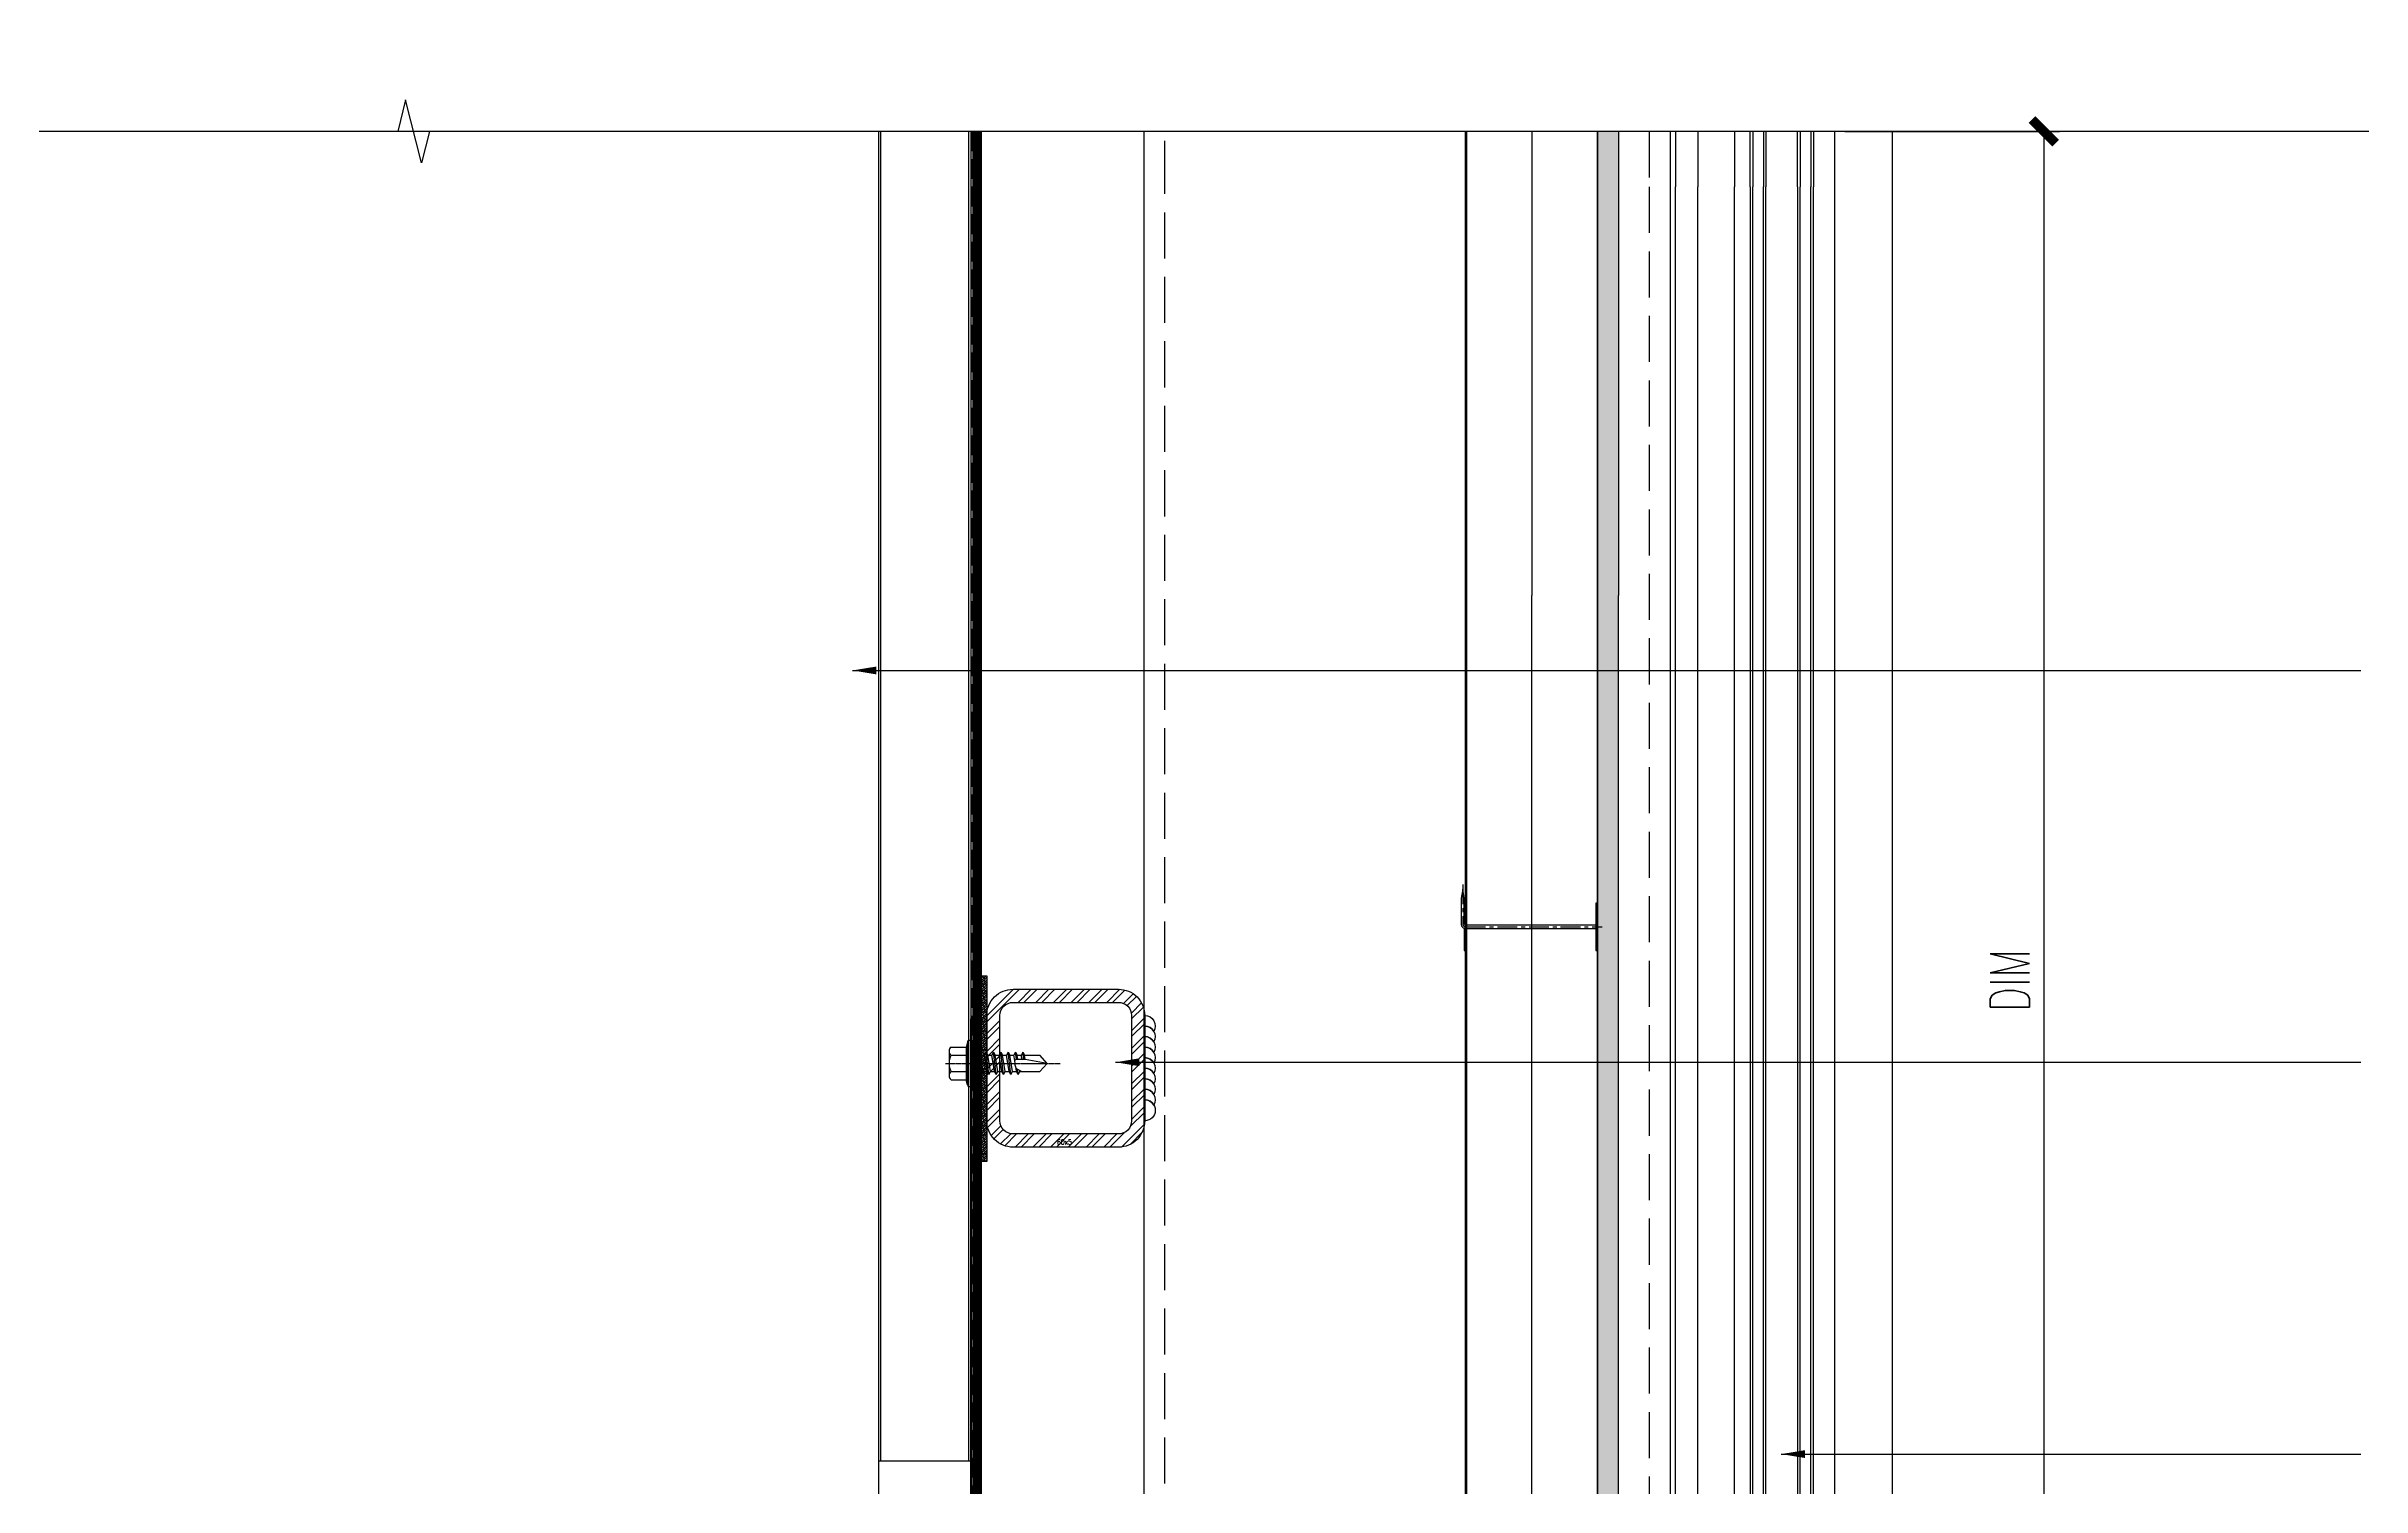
# Model space of a CAD drawing. Extents: x -160106 to 966792, y -663931 to 1550022.
# Drawn here: x -59554 to -58675, y -85006 to -84458 of the extents above; entities that cross this region are included whole.
import ezdxf
from ezdxf.enums import TextEntityAlignment as Align
from ezdxf.xclip import XClip

# ---------------------------------------------------------------- set-up
doc = ezdxf.new("R2010")
doc.units = 0
for name, pattern in [('CENTER', [2, 1.25, -0.25, 0.25, -0.25]), ('ZN-CENTER', [2, 1.25, -0.25, 0.25, -0.25]), ('ZN-DASH', [0.35, 0.25, -0.1])]:
    doc.linetypes.add(name, pattern=pattern)
for name, color, linetype in [('!ZN1-填充-8', 8, 'Continuous'), ('!ZN3-其它材质幕墙-60', 60, 'Continuous'), ('!ZN3-玻璃幕墙-4', 4, 'Continuous'), ('!ZN4-配件-11', 11, 'Continuous'), ('!ZN5-钢材投影-40', 40, 'Continuous'), ('!ZN5-钢材断面-2', 2, 'Continuous'), ('!ZN5-铝材投影-112', 112, 'Continuous'), ('!ZN6-虚线-8', 8, 'ZN-DASH'), ('11紧固件', 11, 'Continuous'), ('20剖面图$0$AS-WALL', 40, 'Continuous'), ('3符号', 173, 'Continuous'), ('AS-WALL', 40, 'Continuous'), ('BM', 8, '保温棉'), ('DIM', 173, 'Continuous'), ('Fill', 8, 'Continuous'), ('pj', 4, 'Continuous'), ('ZX', 240, 'CENTER'), ('焊缝', 8, 'Continuous'), ('紧固件', 40, 'Continuous')]:
    doc.layers.add(name, color=color, linetype=linetype)
doc.layers.add('@ZN-型材编号（非打印层）', color=8, linetype='Continuous', plot=False)
for name, color, linetype, lineweight in [('屋面板', 6, 'Continuous', 13), ('彩钢板', 6, 'Continuous', 15), ('防火岩棉', 252, 'Continuous', 13)]:
    doc.layers.add(name, color=color, linetype=linetype, lineweight=lineweight)
doc.styles.add('DHTEXT-1', font='ROMANS.shx', dxfattribs={"width": 0.7, "bigfont": 'CHINESE.shx'})
doc.linetypes.add('保温棉', pattern='A,0.006248,-6.2484,[134,ltypeshp.shx,S=6.2484,R=0,X=-6.2484,Y=0],-12.4968,[134,ltypeshp.shx,S=6.2484,R=180,X=6.2484,Y=0],-6.2484', length=24.999848)
doc.dimstyles.new('ZN6', dxfattribs={"dimscale": 6, "dimtxt": 2.5, "dimasz": 1.5, "dimexe": 1, "dimexo": 2, "dimgap": 0.9, "dimtad": 1, "dimdec": 0, "dimdsep": 46, "dimtxsty": 'DHTEXT-1', "dimblk": 'ARCHTICK', "dimcen": 2.5, "dimclrd": 173, "dimclre": 173, "dimclrt": 7, "dimazin": 2, "dimtfac": 1, "dimtdec": 1, "dimtix": 1, "dimtmove": 2, "dimatfit": 3, "dimfxl": 0, "dimtolj": 1, "dimtzin": 0, "dimarcsym": 0})

# ---------------------------------------------------------------- blocks, each defined once
blk = doc.blocks.new('*U1973')
at = {"layer": '!ZN1-填充-8'}
for p, q in [((-23, 8), (-23, 624.16)), ((-19, 8), (-19, 624.16)), ((-5, 8), (-5, 624.16)), ((-1, 8), (-1, 624.16))]:
    blk.add_line(p, q, dxfattribs=at)
at = {"layer": '!ZN3-玻璃幕墙-4'}
for points in [[(-24, 624.16), (-24, 9), (-23, 8), (-19, 8), (-18, 9), (-18, 624.16)], [(-6, 624.16), (-6, 9), (-5, 8), (-1, 8), (0, 9), (0, 624.16)]]:
    blk.add_lwpolyline(points, dxfattribs=at)
at = {"layer": '!ZN5-钢材投影-40', "ltscale": 0.3}
for p, q in [((-254.4, 624.16), (-254.4, -775)), ((-54.4, 624.16), (-54.4, -775))]:
    blk.add_line(p, q, dxfattribs=at)
at = {"layer": '!ZN5-铝材投影-112'}
for p, q in [((-52.4, 40), (-52.4, 624.16)), ((-43.9, 40), (-43.9, 624.16)), ((-30, 40), (-30, 624.16)), ((8, 624.16), (8, -775)), ((30, 624.16), (30, -775))]:
    blk.add_line(p, q, dxfattribs=at)
at = {"layer": '!ZN6-虚线-8', "color": 8, "linetype": 'ZN-DASH', "ltscale": 70}
for p, q in [((-246.4, -775), (-246.4, 624.16)), ((-62.4, 624.16), (-62.4, -775))]:
    blk.add_line(p, q, dxfattribs=at)
blk = doc.blocks.new('*U1974')
at = {"layer": '!ZN1-填充-8'}
for p, q in [((-23, -8), (-23, -575.84)), ((-19, -8), (-19, -575.84)), ((-5, -8), (-5, -575.84)), ((-1, -8), (-1, -575.84))]:
    blk.add_line(p, q, dxfattribs=at)
at = {"layer": '!ZN3-玻璃幕墙-4'}
for points in [[(-24, -575.84), (-24, -9), (-23, -8), (-19, -8), (-18, -9), (-18, -575.84)], [(-6, -575.84), (-6, -9), (-5, -8), (-1, -8), (0, -9), (0, -575.84)]]:
    blk.add_lwpolyline(points, dxfattribs=at)
at = {"layer": '!ZN5-钢材投影-40', "ltscale": 0.3}
for p, q in [((-254.4, 727.84), (-254.4, -575.84)), ((-54.4, 727.84), (-54.4, -575.84))]:
    blk.add_line(p, q, dxfattribs=at)
at = {"layer": '!ZN5-铝材投影-112'}
for p, q in [((8, 727.84), (8, -575.84)), ((30, 727.84), (30, -575.84)), ((-52.4, -40), (-52.4, -575.84)), ((-43.9, -40), (-43.9, -575.84)), ((-30, -40), (-30, -575.84))]:
    blk.add_line(p, q, dxfattribs=at)
at = {"layer": '!ZN6-虚线-8', "color": 8, "linetype": 'ZN-DASH', "ltscale": 70}
for p, q in [((-246.4, -575.84), (-246.4, 727.84)), ((-62.4, 727.84), (-62.4, -575.84))]:
    blk.add_line(p, q, dxfattribs=at)
blk = doc.blocks.new('*U3026')
at = {"layer": 'pj'}
for p, q in [((-4.4, 0.45), (-4.4, 0)), ((4.4, 0), (-4.4, 0)), ((-4.1, 0.75), (-3.1, 1)), ((4.1, 0.75), (-4.1, 0.75)), ((-3.1, 3.85), (-3.1, 1)), ((3.1, 1), (-3.1, 1)), ((2.33, 4.25), (-2.33, 4.25)), ((-2.04, 0.75), (-1.55, 1)), ((-1.55, 3.85), (-1.55, 1)), ((-1.55, 0), (-1.55, -1.59)), ((1.55, 3.85), (1.55, 1)), ((2.15, 0.75), (1.55, 1)), ((1.55, 0), (1.55, -1.09)), ((3.1, 3.85), (3.1, 1)), ((4.1, 0.75), (3.1, 1)), ((4.4, 0.45), (4.4, 0)), ((-2.11, -1.9), (2.11, -1.4)), ((-2.11, -1.9), (-1.55, -1.59)), ((-2.11, -1.9), (-1.55, -2.21)), ((-2.11, -3.3), (2.11, -2.8)), ((-2.11, -3.3), (-1.55, -2.99)), ((-2.11, -3.3), (-1.55, -3.61)), ((-2.11, -4.7), (2.11, -4.2)), ((-2.11, -4.7), (-1.55, -4.39)), ((-1.55, -1.59), (1.55, -1.09)), ((-1.55, -2.21), (1.55, -1.71)), ((-1.55, -2.21), (-1.55, -2.99)), ((-1.55, -2.99), (1.55, -2.49)), ((-1.55, -3.61), (1.55, -3.11)), ((-1.55, -3.61), (-1.55, -4.39)), ((-1.55, -4.39), (1.55, -3.89)), ((1.55, -0.31), (1.55, -1.09)), ((2.11, -1.4), (1.55, -1.09)), ((2.11, -1.4), (1.55, -1.71)), ((1.55, -1.71), (1.55, -2.49)), ((2.11, -2.8), (1.55, -2.49)), ((2.11, -2.8), (1.55, -3.11)), ((1.55, -3.11), (1.55, -3.89)), ((2.11, -4.2), (1.55, -3.89)), ((2.11, -4.2), (1.55, -4.51)), ((-2.11, -4.7), (-1.55, -5.01)), ((-2.11, -6.1), (2.11, -5.6)), ((-2.11, -6.1), (-1.55, -5.79)), ((-2.11, -6.1), (-1.55, -6.41)), ((-2.11, -7.5), (2.11, -7)), ((-2.11, -7.5), (-1.55, -7.19)), ((-2.11, -7.5), (-1.55, -7.81)), ((-2.11, -8.9), (-1.55, -8.59)), ((-2.11, -8.9), (-1.14, -8.78)), ((-1.55, -5.01), (1.55, -4.51)), ((-1.55, -5.01), (-1.55, -5.79)), ((-1.55, -5.79), (1.55, -5.29)), ((-1.55, -6.41), (1.55, -5.91)), ((-1.55, -6.41), (-1.55, -7.19)), ((-1.55, -7.19), (1.55, -6.69)), ((-1.55, -7.81), (1.55, -7.31)), ((-1.55, -7.81), (-1.55, -8.59)), ((-1.55, -8.59), (-0.99, -8.49)), ((0.56, -8.24), (1.55, -8.09)), ((0.71, -8.55), (2.11, -8.4)), ((0.71, -8.83), (1.55, -8.71)), ((1.55, -4.51), (1.55, -5.29)), ((2.11, -5.6), (1.55, -5.29)), ((2.11, -5.6), (1.55, -5.91)), ((1.55, -5.91), (1.55, -6.69)), ((2.11, -7), (1.55, -6.69)), ((2.11, -7), (1.55, -7.31)), ((1.55, -7.31), (1.55, -8.09)), ((2.11, -8.4), (1.55, -8.09)), ((2.11, -8.4), (1.55, -8.71)), ((1.55, -8.71), (1.55, -9.49)), ((-2.11, -8.9), (-1.55, -9.21)), ((-1.55, -9.21), (-1.33, -9.17)), ((-1.55, -9.21), (-1.55, -13)), ((0, -14.4), (-1.55, -13)), ((0, -14.4), (1.55, -13)), ((0.71, -9.61), (1.55, -9.49)), ((0.71, -9.95), (2.11, -9.8)), ((0.71, -10.23), (1.55, -10.11)), ((2.11, -9.8), (1.55, -9.49)), ((2.11, -9.8), (1.55, -10.11)), ((1.55, -10.11), (1.55, -13))]:
    blk.add_line(p, q, dxfattribs=at)
blk.add_lwpolyline([(0, -14.4), (0.71, -10.23), (0.71, -8.5, 0.417657), (0.41, -8.2, 0.097062), (-0.99, -8.49), (-1.55, -9.6)], format="xyb", dxfattribs=at)
for centre, radius, start, end in [((-4.1, 0.45), 0.3, 90, 180), ((-2.33, 3.3), 0.951, 35.4009, 144.5991), ((0, 1.05), 3.2, 61.0594, 118.9406), ((2.33, 3.3), 0.951, 35.4009, 144.5991), ((4.1, 0.45), 0.3, 0, 90)]:
    blk.add_arc(centre, radius, start, end, dxfattribs=at)
at = {"layer": 'ZX', "ltscale": 0.2}
blk.add_line((0, 4.94), (0, -16.83), dxfattribs=at)
blk = doc.blocks.new('20250908100738', base_point=(-59332.14, -80635.9))
at = {"layer": 'AS-WALL', "color": 1, "ltscale": 1000}
for p, q in [((-59283.16, -80565.22), (-59283.16, -80037.14)), ((-59282.36, -80565.22), (-59282.36, -80037.14)), ((-59248.96, -80565.22), (-59248.96, -80037.14)), ((-59248.16, -80565.22), (-59248.16, -80037.14)), ((-59283.16, -80565.22), (-59248.16, -80565.22))]:
    blk.add_line(p, q, dxfattribs=at)
at = {"layer": '屋面板', "color": 6, "const_width": 0.7}
blk.add_lwpolyline([(-59248.16, -80386.4), (-59248.16, -80636.4)], close=True, dxfattribs=at)
at = {"layer": '紧固件', "ltscale": 1000, "xscale": 2, "yscale": 2, "zscale": 2, "rotation": 90}
blk.add_blockref('*U3026', (-59248.01, -80414.19), dxfattribs=at)
blk = doc.blocks.new('方管钢60x5')
at = {"layer": 'Fill'}
h = blk.add_hatch(dxfattribs=at)
h.set_pattern_fill('ANSI32', color=8, scale=0.5, style=0)
h.set_pattern_definition([(45, (-2913.3746, -800.701), (-3.367596, 3.367596), []), (45, (-2911.1295, -800.701), (-3.367596, 3.367596), [])])
edge = h.paths.add_edge_path(flags=16)
edge.add_line((-20, 25), (20, 25))
edge.add_arc((20, 20), 5, 0, 90, ccw=False)
edge.add_line((25, 20), (25, -20))
edge.add_arc((20, -20), 5, 270, 360, ccw=False)
edge.add_line((20, -25), (-20, -25))
edge.add_arc((-20, -20), 5, 180, 270, ccw=False)
edge.add_line((-25, -20), (-25, 20))
edge.add_arc((-20, 20), 5, 90, 180, ccw=False)
edge = h.paths.add_edge_path()
edge.add_line((-20, 30), (20, 30))
edge.add_arc((20, 20), 10, 0, 90, ccw=False)
edge.add_line((30, 20), (30, -20))
edge.add_arc((20, -20), 10, 270, 360, ccw=False)
edge.add_line((20, -30), (-20, -30))
edge.add_arc((-20, -20), 10, 180, 270, ccw=False)
edge.add_line((-30, -20), (-30, 20))
edge.add_arc((-20, 20), 10, 90, 180, ccw=False)
for points in [[(-20, 30), (20, 30, -0.414214), (30, 20), (30, -20, -0.414214), (20, -30), (-20, -30, -0.414214), (-30, -20), (-30, 20, -0.414214)], [(-20, 25), (20, 25, -0.414214), (25, 20), (25, -20, -0.414214), (20, -25), (-20, -25, -0.414214), (-25, -20), (-25, 20, -0.414214)]]:
    blk.add_lwpolyline(points, format="xyb", close=True)
at = {"layer": '@ZN-型材编号（非打印层）', "style": 'DHTEXT-1', "width": 0.7}
blk.add_text('60x5', height=2, dxfattribs=at).set_placement((-0.51, -28.04), align=Align.MIDDLE_CENTER)
blk = doc.blocks.new('*U781')
at = {"layer": '!ZN5-钢材断面-2'}
blk.add_blockref('方管钢60x5', (0, 0), dxfattribs=at)
blk = doc.blocks.new('*U2279')
at = {"linetype": 'ByBlock', "ltscale": 15}
for points in [[(-0.5, 50.6), (-9, 50.6), (-9, 50), (-0.6, 50)], [(0.6, 50), (9, 50), (9, 50.6), (1.2, 50.6)]]:
    blk.add_lwpolyline(points, dxfattribs=at)
blk.add_lwpolyline([(0.6, 0.6), (0.6, 50, -0.414214), (1.2, 50.6), (10.94, 50.6), (14.34, 51.2), (10.94, 51.8), (1.2, 51.8, 0.414214), (-0.6, 50), (-0.6, 0.6)], format="xyb", dxfattribs=at)
at = {"color": 0, "linetype": 'ZN-CENTER', "ltscale": 6}
blk.add_lwpolyline([(16.11, 51.2), (1.2, 51.2, 0.414214), (0, 50), (0, -1.81)], format="xyb", dxfattribs=at)
at = {"linetype": 'ByBlock', "ltscale": 15}
blk.add_lwpolyline([(-9, 0.6), (-9, 0), (9, 0), (9, 0.6)], close=True, dxfattribs=at)
blk = doc.blocks.new('*U2281')
at = {"color": 0, "linetype": 'CENTER', "ltscale": 3}
blk.add_line((-4.85, 0), (14.54, 0), dxfattribs=at)
at = {"linetype": 'ByBlock', "ltscale": 10}
for p, q in [((0, 1.55), (9.9, 1.55)), ((0.99, 2.11), (1.58, -2.11)), ((2.39, 2.11), (2.98, -2.11)), ((3.79, 2.11), (4.38, -2.11)), ((5.19, 2.11), (5.78, -2.11)), ((6.59, 2.11), (7.18, -2.11)), ((7.99, 2.11), (8.58, -2.11)), ((9.39, 2.11), (9.98, -2.11)), ((9.9, 1.55), (13, 0)), ((9.9, -1.55), (0, -1.55)), ((13, 0), (9.9, -1.55))]:
    blk.add_line(p, q, dxfattribs=at)
blk.add_lwpolyline([(-3.09, 0.4, -0.151467), (-1.72, 4), (0, 4), (0, -4), (-1.72, -4, -0.151467), (-3.09, -0.4), (-2.7, -0.4), (-2.7, 0.4)], format="xyb", close=True, dxfattribs=at)
for points in [[(1.26, -1.55), (0.66, 1.55), (0.99, 2.11), (1.31, 1.55), (1.9, -1.55), (1.58, -2.11)], [(2.66, -1.55), (2.06, 1.55), (2.39, 2.11), (2.71, 1.55), (3.3, -1.55), (2.98, -2.11)], [(4.06, -1.55), (3.46, 1.55), (3.79, 2.11), (4.11, 1.55), (4.7, -1.55), (4.38, -2.11)], [(5.46, -1.55), (4.86, 1.55), (5.19, 2.11), (5.51, 1.55), (6.1, -1.55), (5.78, -2.11)], [(6.86, -1.55), (6.26, 1.55), (6.59, 2.11), (6.91, 1.55), (7.5, -1.55), (7.18, -2.11)], [(8.26, -1.55), (7.66, 1.55), (7.99, 2.11), (8.31, 1.55), (8.9, -1.55), (8.58, -2.11)], [(9.66, -1.55), (9.06, 1.55), (9.39, 2.11), (9.71, 1.55), (10.3, -1.55), (9.98, -2.11)]]:
    blk.add_lwpolyline(points, close=True, dxfattribs=at)
at = {"layer": 'Defpoints', "color": 0, "ltscale": 10, "style": 'DHTEXT-1', "width": 0.7}
blk.add_text('4.2', height=1, rotation=90, dxfattribs=at).set_placement((-0.49, -1.36), align=Align.CENTER)
blk = doc.blocks.new('*U2280')
at = {"color": 0, "linetype": 'CENTER', "ltscale": 3}
blk.add_line((-4.85, 0), (20.54, 0), dxfattribs=at)
at = {"linetype": 'ByBlock', "ltscale": 10}
for p, q in [((0, 1.55), (15.9, 1.55)), ((0.99, 2.11), (1.58, -2.11)), ((2.39, 2.11), (2.98, -2.11)), ((3.79, 2.11), (4.38, -2.11)), ((5.19, 2.11), (5.78, -2.11)), ((6.59, 2.11), (7.18, -2.11)), ((7.99, 2.11), (8.58, -2.11)), ((9.39, 2.11), (9.98, -2.11)), ((10.79, 2.11), (11.38, -2.11)), ((12.19, 2.11), (12.78, -2.11)), ((13.59, 2.11), (14.18, -2.11)), ((14.99, 2.11), (15.58, -2.11)), ((15.9, 1.55), (19, 0)), ((15.9, -1.55), (0, -1.55)), ((19, 0), (15.9, -1.55))]:
    blk.add_line(p, q, dxfattribs=at)
blk.add_lwpolyline([(-3.09, 0.4, -0.151467), (-1.72, 4), (0, 4), (0, -4), (-1.72, -4, -0.151467), (-3.09, -0.4), (-2.7, -0.4), (-2.7, 0.4)], format="xyb", close=True, dxfattribs=at)
for points in [[(1.26, -1.55), (0.66, 1.55), (0.99, 2.11), (1.31, 1.55), (1.9, -1.55), (1.58, -2.11)], [(2.66, -1.55), (2.06, 1.55), (2.39, 2.11), (2.71, 1.55), (3.3, -1.55), (2.98, -2.11)], [(4.06, -1.55), (3.46, 1.55), (3.79, 2.11), (4.11, 1.55), (4.7, -1.55), (4.38, -2.11)], [(5.46, -1.55), (4.86, 1.55), (5.19, 2.11), (5.51, 1.55), (6.1, -1.55), (5.78, -2.11)], [(6.86, -1.55), (6.26, 1.55), (6.59, 2.11), (6.91, 1.55), (7.5, -1.55), (7.18, -2.11)], [(8.26, -1.55), (7.66, 1.55), (7.99, 2.11), (8.31, 1.55), (8.9, -1.55), (8.58, -2.11)], [(9.66, -1.55), (9.06, 1.55), (9.39, 2.11), (9.71, 1.55), (10.3, -1.55), (9.98, -2.11)], [(11.06, -1.55), (10.46, 1.55), (10.79, 2.11), (11.11, 1.55), (11.7, -1.55), (11.38, -2.11)], [(12.46, -1.55), (11.86, 1.55), (12.19, 2.11), (12.51, 1.55), (13.1, -1.55), (12.78, -2.11)], [(13.86, -1.55), (13.26, 1.55), (13.59, 2.11), (13.91, 1.55), (14.5, -1.55), (14.18, -2.11)], [(15.26, -1.55), (14.66, 1.55), (14.99, 2.11), (15.31, 1.55), (15.9, -1.55), (15.58, -2.11)]]:
    blk.add_lwpolyline(points, close=True, dxfattribs=at)
at = {"layer": 'Defpoints', "color": 0, "ltscale": 10, "style": 'DHTEXT-1', "width": 0.7}
blk.add_text('4.2', height=1, rotation=90, dxfattribs=at).set_placement((-0.49, -1.36), align=Align.CENTER)
blk = doc.blocks.new('*U2282')
at = {"linetype": 'ByBlock', "ltscale": 10}
blk.add_lwpolyline([(0, -5), (1, -5), (1, 5), (0, 5)], close=True, dxfattribs=at)
blk = doc.blocks.new('*U1977')
at = {"layer": '!ZN1-填充-8', "ltscale": 10}
h = blk.add_hatch(dxfattribs=at)
h.set_pattern_fill('AR-CONC', color=8, scale=10)
h.set_pattern_definition([(50, (218.677, 0), (18.2185, -1.5939), [1.905, -20.955]), (355, (218.677, 0), (-3.5243, 19.1057), [1.524, -16.764]), (100.451, (220.195, -0.133), (14.6943, 17.5117), [1.619, -17.809]), (46.184, (218.677, 5.08), (27.108, -4.2042), [2.8575, -31.4325]), (96.636, (220.936, 4.73), (23.7404, 24.7426), [2.4285, -26.7135]), (351.184, (218.677, 5.08), (23.7405, 24.7425), [2.286, -25.146]), (21, (221.217, 3.81), (15.1615, -10.2266), [1.905, -20.955]), (326, (221.217, 3.81), (6.1802, 18.4188), [1.524, -16.764]), (71.451, (222.48, 2.958), (21.3416, 8.1923), [1.619, -17.809]), (37.5, (218.677, 0), (0.30886, 8.4555), [0, -16.5608, 0, -17.018, 0, -16.8275]), (7.5, (218.677, 0), (6.68197, 10.01806), [0, -9.7028, 0, -16.1798, 0, -6.4135]), (327.5, (213.013, 0), (13.55906, -0.57287), [0, -6.35, 0, -19.812, 0, -26.289]), (317.5, (210.473, 0), (14.8129, 2.54265), [0, -8.255, 0, -13.1572, 0, -18.669])])
edge = h.paths.add_edge_path()
edge.add_line((425.91, 8), (0, 8))
edge.add_line((0, 8), (0, 0))
edge.add_line((0, 0), (425.91, 0))
at = {"layer": '!ZN1-填充-8', "const_width": 1}
blk.add_lwpolyline([(-3, 58), (425.91, 58)], dxfattribs=at)
at = {"layer": '!ZN3-其它材质幕墙-60', "ltscale": 20}
blk.add_lwpolyline([(425.91, 8), (0, 8), (0, 0), (425.91, 0)], dxfattribs=at)
at = {"layer": '!ZN5-铝材投影-112'}
blk.add_lwpolyline([(-2, 8), (28, 8), (28, 11), (1, 11), (1, 28), (-2, 28)], close=True, dxfattribs=at)
at = {"layer": '!ZN6-虚线-8', "color": 8, "linetype": 'ZN-DASH', "ltscale": 10}
for p, q in [((13, 8), (13, 0)), ((19, 8), (19, 0))]:
    blk.add_line(p, q, dxfattribs=at)
at = {"layer": 'BM'}
blk.add_line((-3, 33), (425.91, 33), dxfattribs=at)
at = {"layer": 'Defpoints', "color": 8}
blk.add_lwpolyline([(425.91, 58), (-3, 58), (-3, 8), (425.91, 8)], dxfattribs=at)
at = {"layer": '!ZN4-配件-11', "color": 1}
blk.add_blockref('*U2279', (300, 8), dxfattribs=at)
for name, p, rotation in [('*U2281', (1, 18), 180), ('*U2280', (16, -1), 89.99999999999997)]:
    blk.add_blockref(name, p, dxfattribs=dict(at, rotation=rotation))
at = {"layer": '!ZN4-配件-11', "extrusion": (0, 0, -1), "zscale": -1, "rotation": 270}
blk.add_blockref('*U2282', (-16, 0), dxfattribs=at)
blk = doc.blocks.new('*U1978')
at = {"layer": '!ZN1-填充-8', "ltscale": 10}
h = blk.add_hatch(dxfattribs=at)
h.set_pattern_fill('AR-CONC', color=8, scale=10)
h.set_pattern_definition([(50, (480.863, 0), (18.21847, -1.5939), [1.905, -20.955]), (355, (480.863, 0), (-3.5243, 19.1057), [1.524, -16.764]), (100.451, (482.382, -0.133), (14.69425, 17.5117), [1.619, -17.809]), (46.184, (480.863, 5.08), (27.1079, -4.2042), [2.8575, -31.4325]), (96.6356, (483.122, 4.73), (23.7404, 24.7426), [2.4285, -26.7135]), (351.184, (480.863, 5.08), (23.7405, 24.7425), [2.286, -25.146]), (21, (483.403, 3.81), (15.1615, -10.22655), [1.905, -20.955]), (326, (483.403, 3.81), (6.1802, 18.4188), [1.524, -16.764]), (71.4514, (484.667, 2.958), (21.34165, 8.1923), [1.619, -17.809]), (37.5, (480.8634, 0), (0.30886, 8.4555), [0, -16.5608, 0, -17.018, 0, -16.8275]), (7.5, (480.863, 0), (6.68197, 10.01806), [0, -9.7028, 0, -16.1798, 0, -6.4135]), (327.5, (475.199, 0), (13.55906, -0.57287), [0, -6.35, 0, -19.812, 0, -26.289]), (317.5, (472.659, 0), (14.81292, 2.54265), [0, -8.255, 0, -13.1572, 0, -18.669])])
edge = h.paths.add_edge_path()
edge.add_line((688.09, 8), (0, 8))
edge.add_line((0, 8), (0, 0))
edge.add_line((0, 0), (688.09, 0))
at = {"layer": '!ZN1-填充-8', "const_width": 1}
blk.add_lwpolyline([(-3, 58), (688.09, 58)], dxfattribs=at)
at = {"layer": '!ZN3-其它材质幕墙-60', "ltscale": 20}
blk.add_lwpolyline([(688.09, 8), (0, 8), (0, 0), (688.09, 0)], dxfattribs=at)
at = {"layer": '!ZN5-铝材投影-112'}
blk.add_lwpolyline([(-2, 8), (28, 8), (28, 11), (1, 11), (1, 28), (-2, 28)], close=True, dxfattribs=at)
at = {"layer": '!ZN6-虚线-8', "color": 8, "linetype": 'ZN-DASH', "ltscale": 10}
for p, q in [((13, 8), (13, 0)), ((19, 8), (19, 0))]:
    blk.add_line(p, q, dxfattribs=at)
at = {"layer": 'BM'}
blk.add_line((-3, 33), (688.09, 33), dxfattribs=at)
at = {"layer": 'Defpoints', "color": 8}
blk.add_lwpolyline([(688.09, 58), (-3, 58), (-3, 8), (688.09, 8)], dxfattribs=at)
at = {"layer": '!ZN4-配件-11', "color": 1}
blk.add_blockref('*U2279', (300, 8), dxfattribs=at)
for name, p, rotation in [('*U2281', (1, 18), 180), ('*U2280', (16, -1), 89.99999999999997)]:
    blk.add_blockref(name, p, dxfattribs=dict(at, rotation=rotation))
at = {"layer": '!ZN4-配件-11', "extrusion": (0, 0, -1), "zscale": -1, "rotation": 270}
blk.add_blockref('*U2282', (-16, 0), dxfattribs=at)
blk = doc.blocks.new('20250829153651')
at = {"layer": 'Fill', "ltscale": 50}
h = blk.add_hatch(dxfattribs=at)
h.set_pattern_fill('ANSI38', color=256, scale=0.4, style=0)
h.set_pattern_definition([(45, (671.8132, 12403.8953), (-0.4490128, 0.4490128), []), (135, (671.8132, 12403.8953), (-1.3470384, 0.4490128), [1.5875, -0.9525])])
h.paths.add_polyline_path([(86, 12474.38), (86, 12403.9), (81, 12403.9), (81, 12474.38)])
at = {"layer": '!ZN6-虚线-8', "ltscale": 30}
blk.add_line((80.2, 13357.35), (80.2, 12157.35), dxfattribs=at)
at = {"layer": '11紧固件', "ltscale": 50}
blk.add_lwpolyline([(86, 12474.38), (86, 12403.9), (81, 12403.9), (81, 12474.38), (86, 12474.38)], dxfattribs=at)
at = {"layer": '20剖面图$0$AS-WALL'}
blk.add_line((45, 11800), (45, 14469.22), dxfattribs=at)
at = {"layer": '彩钢板', "color": 1}
for p, q in [((45, 13357.35), (45, 12157.35)), ((81, 13357.35), (81, 12157.35))]:
    blk.add_line(p, q, dxfattribs=at)
at = {"layer": '焊缝', "ltscale": 1000}
blk.add_lwpolyline([(146, 12459.32, -0.57735), (149.46, 12453.32, 0.267949), (146, 12455.32, -0.57735), (149.46, 12449.32, 0.267949), (146, 12451.32, -0.57735), (149.46, 12445.32, 0.267949), (146, 12447.32, -0.57735), (149.46, 12441.32, 0.267949), (146, 12443.32, -0.57735), (149.46, 12437.32, 0.267949), (146, 12439.32, -0.57735), (149.46, 12433.32, 0.267949), (146, 12435.32, -0.57735), (149.46, 12429.32, 0.267949), (146, 12431.32, -0.57735), (149.46, 12425.32, 0.267949), (146, 12427.32, -1), (146, 12419.32, -1)], format="xyb", dxfattribs=at)
at = {"layer": '防火岩棉', "color": 0, "const_width": 3.75}
blk.add_lwpolyline([(82.36, 13357.35), (82.36, 12157.35)], dxfattribs=at)
at = {"layer": '!ZN4-配件-11'}
blk.add_blockref('*U781', (116, 12439.32), dxfattribs=at)
at = {"layer": '!ZN6-虚线-8', "color": 8, "linetype": 'ZN-DASH', "ltscale": 70}
blk.add_blockref('20250908100738', (-3.98, 12219.43), dxfattribs=at)
at = {"ltscale": 50}
for name, p in [('*U1974', (400, 13350)), ('*U1973', (400, 12150))]:
    blk.add_blockref(name, p, dxfattribs=at)
at = {"xscale": -1.000000000000001, "rotation": 90}
blk.add_blockref('*U1978', (326, 13307), dxfattribs=at)
at = {"rotation": 90}
blk.add_blockref('*U1977', (326, 12193), dxfattribs=at)
blk = doc.blocks.new('_ArchTick')
at = {"color": 0, "linetype": 'ByBlock', "const_width": 0.4}
blk.add_lwpolyline([(-0.5, -0.5), (0.5, 0.5)], dxfattribs=at)
blk = doc.blocks.new('*D2069')
at = {"layer": 'Defpoints', "color": 0, "ltscale": 60, "transparency": 16777216}
for p in [(-58883.16, -84490.65), (-58883.16, -85135.92), (-58795.59, -85135.92)]:
    blk.add_point(p, dxfattribs=at)
at = {"layer": 'DIM', "color": 173, "linetype": 'ByBlock', "lineweight": -2, "ltscale": 60, "transparency": 16777216}
for p, q in [((-58871.16, -84490.65), (-58789.59, -84490.65)), ((-58795.59, -84490.65), (-58795.59, -85135.92)), ((-58871.16, -85135.92), (-58789.59, -85135.92))]:
    blk.add_line(p, q, dxfattribs=at)
at = {"layer": 'DIM', "color": 173, "lineweight": -2, "ltscale": 60, "transparency": 16777216, "xscale": 9, "yscale": 9, "zscale": 9}
for p, rotation in [((-58795.59, -84490.65), 90), ((-58795.59, -85135.92), 270)]:
    blk.add_blockref('_ArchTick', p, dxfattribs=dict(at, rotation=rotation))
at = {"layer": 'DIM', "color": 7, "ltscale": 60, "transparency": 16777216, "insert": (-58808.49, -84813.29), "char_height": 15, "attachment_point": 5, "rotation": 90, "style": 'DHTEXT-1'}
blk.add_mtext('\\A1;DIM', dxfattribs=at)

msp = doc.modelspace()

# ---------------------------------------------------------------- block references
at = {"ltscale": 30}
ref = msp.add_blockref('20250829153651', (-59283.16, -97285.92), dxfattribs=at)
XClip(ref).set_block_clipping_path([(-854.3998935135, 10782.4346405372), (614.400000248, 12795.2674040624)])

# ---------------------------------------------------------------- next in the draw order: linework, layer by layer
at = {"layer": '3符号'}
msp.add_lwpolyline([(-58668.76, -84490.65), (-59408.93, -84490.65), (-59411.93, -84502.65), (-59417.93, -84478.65), (-59420.93, -84490.65), (-60161.11, -84490.65)], dxfattribs=at)

# ---------------------------------------------------------------- next in the draw order: dimensions: what is measured, and where the dimension line sits
at = {"layer": 'DIM', "ltscale": 60}
dim = msp.add_linear_dim(base=(-58795.59, -85135.92), p1=(-58883.16, -84490.65), p2=(-58883.16, -85135.92), angle=90, text='DIM', dimstyle='ZN6', dxfattribs=at)
dim.commit()
dim.dimension.update_dxf_attribs({"geometry": '*D2069', "text_midpoint": (-58808.49, -84813.29)})

# ---------------------------------------------------------------- next in the draw order: leaders
at = {"layer": 'DIM'}
for points in [[(-59248.18, -84695.48), (-58762.17, -84695.48), (-58675.16, -84695.48)], [(-59148.25, -84844.35), (-58762.17, -84844.35), (-58675.16, -84844.35)], [(-58895.39, -84993.23), (-58762.17, -84993.23), (-58675.16, -84993.23)]]:
    msp.add_leader(points, dimstyle='ZN6', dxfattribs=at)

doc.saveas('drawing.dxf')
